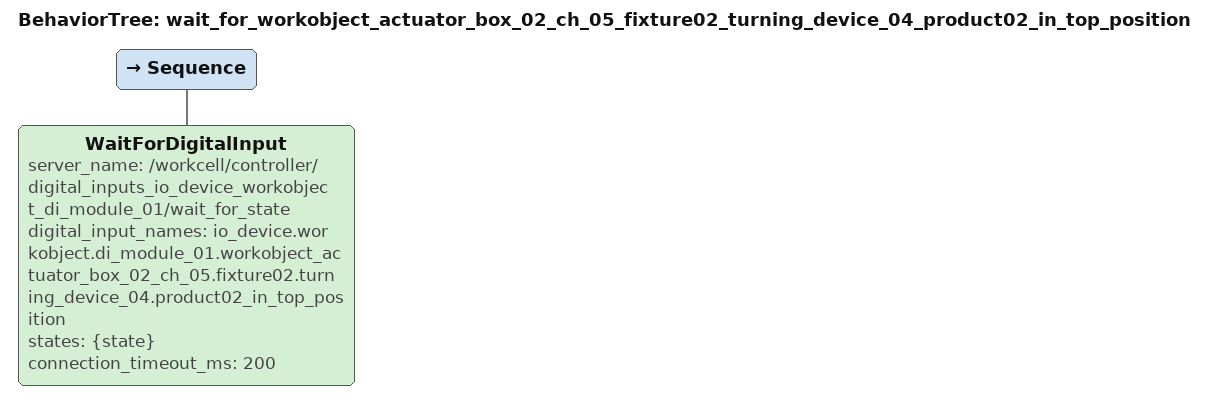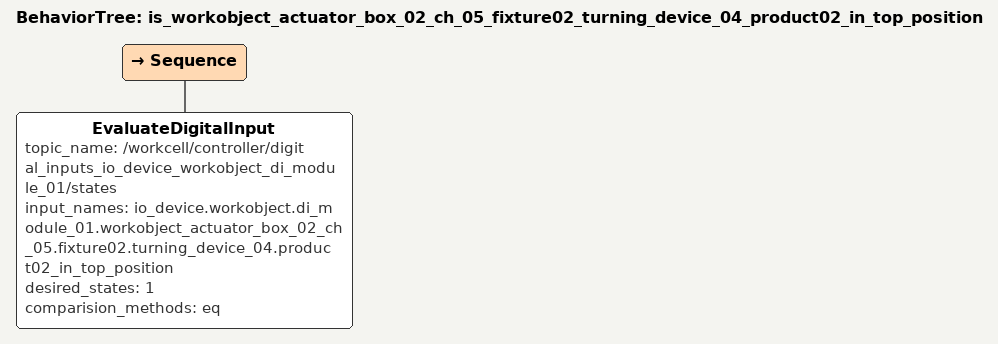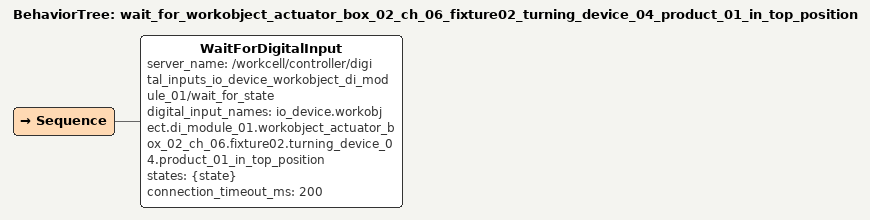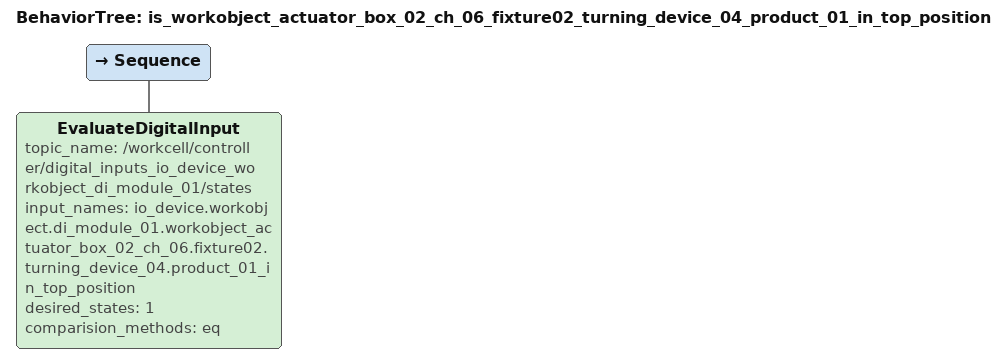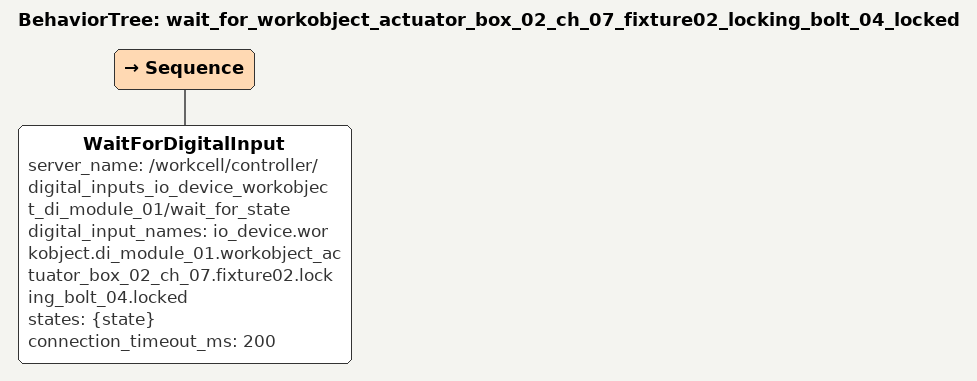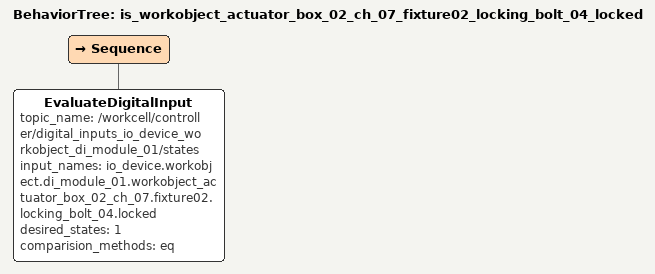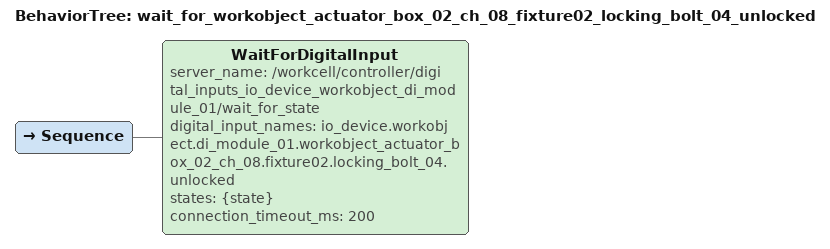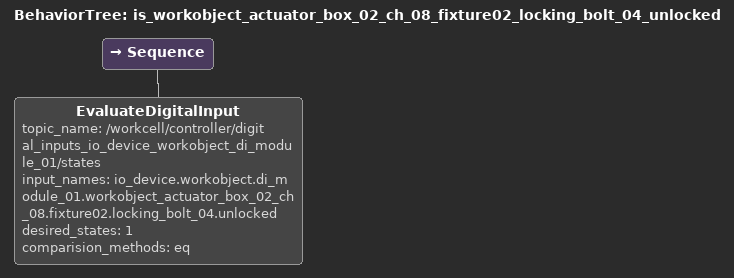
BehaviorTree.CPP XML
<BehaviorTree ID="wait_for_workobject_actuator_box_02_ch_05_fixture02_turning_device_04_product02_in_top_position">
  <Sequence>
    <WaitForDigitalInput server_name="/workcell/controller/digital_inputs_io_device_workobject_di_module_01/wait_for_state" digital_input_names="io_device.workobject.di_module_01.workobject_actuator_box_02_ch_05.fixture02.turning_device_04.product02_in_top_position" states="{state}" connection_timeout_ms="200"/>
  </Sequence>
</BehaviorTree>

<BehaviorTree ID="is_workobject_actuator_box_02_ch_05_fixture02_turning_device_04_product02_in_top_position">
  <Sequence>
    <EvaluateDigitalInput topic_name="/workcell/controller/digital_inputs_io_device_workobject_di_module_01/states" input_names="io_device.workobject.di_module_01.workobject_actuator_box_02_ch_05.fixture02.turning_device_04.product02_in_top_position" desired_states="1" comparision_methods="eq"/>
  </Sequence>
</BehaviorTree>

<BehaviorTree ID="wait_for_workobject_actuator_box_02_ch_06_fixture02_turning_device_04_product_01_in_top_position">
  <Sequence>
    <WaitForDigitalInput server_name="/workcell/controller/digital_inputs_io_device_workobject_di_module_01/wait_for_state" digital_input_names="io_device.workobject.di_module_01.workobject_actuator_box_02_ch_06.fixture02.turning_device_04.product_01_in_top_position" states="{state}" connection_timeout_ms="200"/>
  </Sequence>
</BehaviorTree>

<BehaviorTree ID="is_workobject_actuator_box_02_ch_06_fixture02_turning_device_04_product_01_in_top_position">
  <Sequence>
    <EvaluateDigitalInput topic_name="/workcell/controller/digital_inputs_io_device_workobject_di_module_01/states" input_names="io_device.workobject.di_module_01.workobject_actuator_box_02_ch_06.fixture02.turning_device_04.product_01_in_top_position" desired_states="1" comparision_methods="eq"/>
  </Sequence>
</BehaviorTree>

<BehaviorTree ID="wait_for_workobject_actuator_box_02_ch_07_fixture02_locking_bolt_04_locked">
  <Sequence>
    <WaitForDigitalInput server_name="/workcell/controller/digital_inputs_io_device_workobject_di_module_01/wait_for_state" digital_input_names="io_device.workobject.di_module_01.workobject_actuator_box_02_ch_07.fixture02.locking_bolt_04.locked" states="{state}" connection_timeout_ms="200"/>
  </Sequence>
</BehaviorTree>

<BehaviorTree ID="is_workobject_actuator_box_02_ch_07_fixture02_locking_bolt_04_locked">
  <Sequence>
    <EvaluateDigitalInput topic_name="/workcell/controller/digital_inputs_io_device_workobject_di_module_01/states" input_names="io_device.workobject.di_module_01.workobject_actuator_box_02_ch_07.fixture02.locking_bolt_04.locked" desired_states="1" comparision_methods="eq"/>
  </Sequence>
</BehaviorTree>

<BehaviorTree ID="wait_for_workobject_actuator_box_02_ch_08_fixture02_locking_bolt_04_unlocked">
  <Sequence>
    <WaitForDigitalInput server_name="/workcell/controller/digital_inputs_io_device_workobject_di_module_01/wait_for_state" digital_input_names="io_device.workobject.di_module_01.workobject_actuator_box_02_ch_08.fixture02.locking_bolt_04.unlocked" states="{state}" connection_timeout_ms="200"/>
  </Sequence>
</BehaviorTree>

<BehaviorTree ID="is_workobject_actuator_box_02_ch_08_fixture02_locking_bolt_04_unlocked">
  <Sequence>
    <EvaluateDigitalInput topic_name="/workcell/controller/digital_inputs_io_device_workobject_di_module_01/states" input_names="io_device.workobject.di_module_01.workobject_actuator_box_02_ch_08.fixture02.locking_bolt_04.unlocked" desired_states="1" comparision_methods="eq"/>
  </Sequence>
</BehaviorTree>
